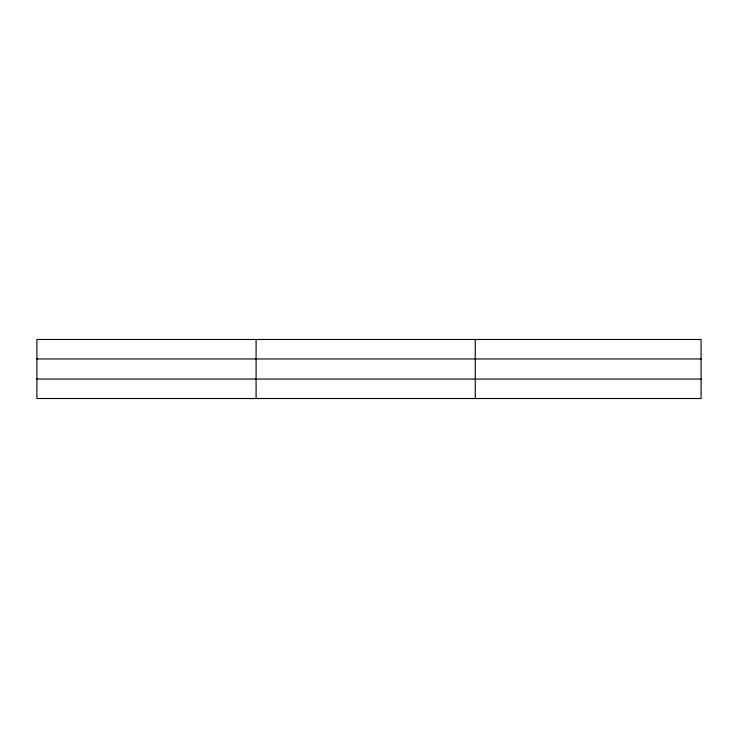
<?xml version="1.0" encoding="UTF-8"?>
<svg xmlns="http://www.w3.org/2000/svg" width="738" height="738" viewBox="0 0 738 738"><rect width="100%" height="100%" fill="white"/><g stroke="black" fill="none" stroke-linecap="round" stroke-linejoin="round"><path stroke-width="1.11" d="M701.1 379.037L701.1 398.52L36.9 398.52L36.9 339.48L701.1 339.48L701.1 379.037L36.9 379.037M36.9 358.963L701.1 358.963M475.272 339.48L475.272 398.52M256.086 339.48L256.086 398.52"/></g></svg>
